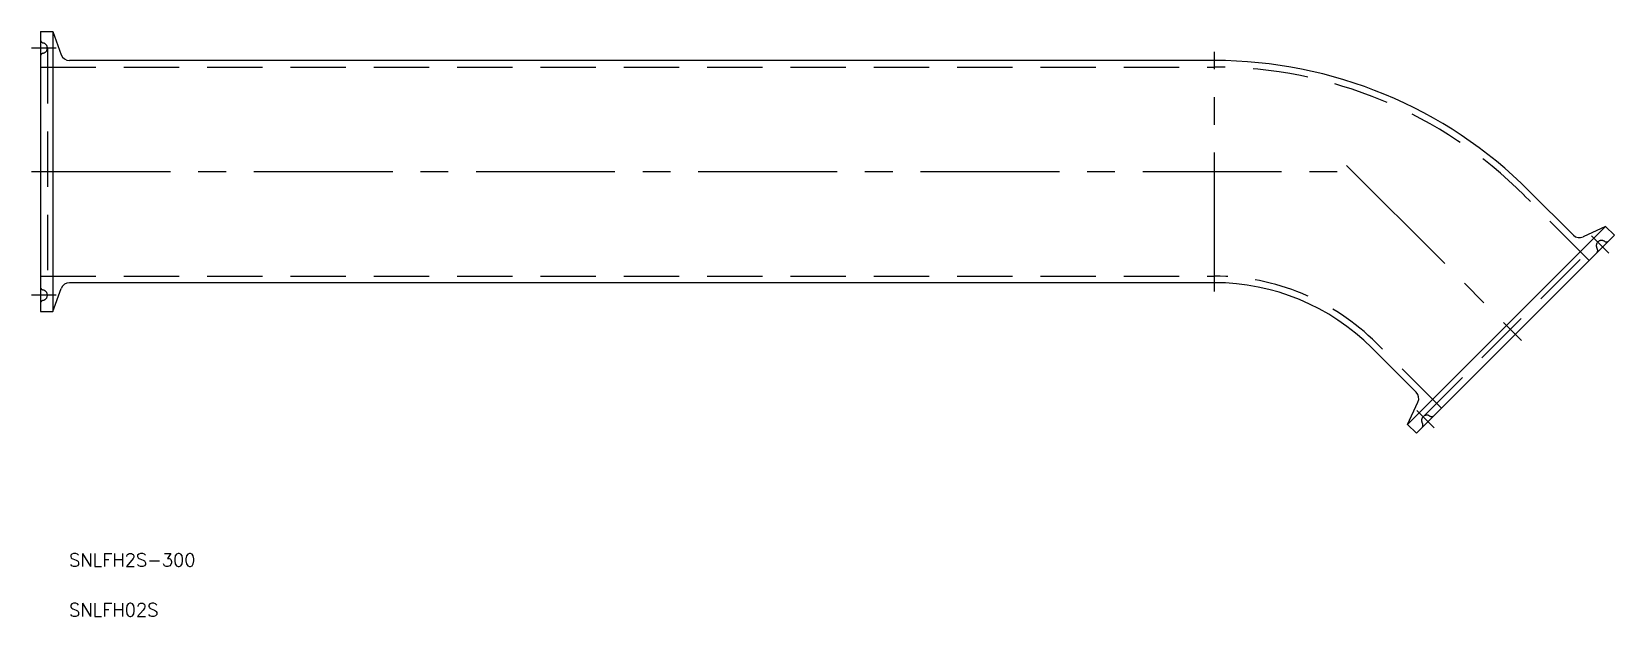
# Model space of a CAD drawing. Extents: x -2 to 360, y -102 to 32.
import ezdxf

# ---------------------------------------------------------------- set-up
doc = ezdxf.new("R2010")
doc.units = 0
doc.linetypes.add('CENTER', pattern=[50.8, 31.75, -6.35, 6.35, -6.35])
doc.linetypes.add('DASHED', pattern=[19.05, 12.7, -6.35])
doc.layers.get('0').update_dxf_attribs({"linetype": 'CONTINUOUS'})
doc.layers.add('CENTER', color=1, linetype='CENTER')
doc.styles.get("Standard").update_dxf_attribs({"font": 'txt.shx', "height": 3, "bigfont": 'bigfont.shx'})

msp = doc.modelspace()

# ---------------------------------------------------------------- linework, layer by layer
at = {"color": 7, "linetype": 'CONTINUOUS'}
for p, q in [((0, 32), (0, -32)), ((0, 32), (2.85, 32)), ((2.85, 32), (2.85, -32)), ((2.85, 32), (4.77, 26.72)), ((268.4, 25.4), (6.65, 25.4)), ((340.31, -4.38), (350.45, -14.53)), ((312.55, -57.81), (357.81, -12.55)), ((357.81, -12.55), (352.71, -14.93)), ((359.82, -14.57), (357.81, -12.55)), ((314.57, -59.82), (359.82, -14.57)), ((2.85, -32), (4.77, -26.72)), ((268.4, -25.4), (6.65, -25.4)), ((0, -32), (2.85, -32)), ((304.38, -40.31), (314.53, -50.45)), ((312.55, -57.81), (314.93, -52.71)), ((314.57, -59.82), (312.55, -57.81))]:
    msp.add_line(p, q, dxfattribs=at)
at = {"color": 3, "linetype": 'DASHED'}
for p, q in [((1.6, 28.25), (1.6, -28.25)), ((0, 23.9), (268.4, 23.9)), ((354.09, -20.29), (339.24, -5.44)), ((316.09, -56.04), (356.04, -16.09)), ((0, -23.9), (268.4, -23.9)), ((320.29, -54.09), (305.44, -39.24))]:
    msp.add_line(p, q, dxfattribs=at)
for centre, radius, start, end in [((0.8, 30.21), 0.8, 180, 258.463), ((0.4, 28.25), 1.2, 281.537, 78.463), ((0.8, 26.29), 0.8, 101.537, 180), ((268.4, -76.29), 100.19, 45, 90), ((356.89, -16.94), 1.2, 56.537, 213.463), ((355.22, -18.04), 0.8, 315, 33.463), ((357.99, -15.27), 0.8, 236.537, 315), ((268.4, -76.29), 52.39, 45, 90), ((0.8, -26.29), 0.8, 180, 258.463), ((0.4, -28.25), 1.2, 281.537, 78.463), ((0.8, -30.21), 0.8, 101.537, 180), ((316.94, -56.89), 1.2, 56.537, 213.463), ((315.27, -57.99), 0.8, 315, 33.463), ((318.04, -55.22), 0.8, 236.537, 315)]:
    msp.add_arc(centre, radius, start, end, dxfattribs=at)
at = {"color": 7, "linetype": 'CONTINUOUS'}
for centre, radius, start, end in [((6.65, 27.4), 2, 200, 270), ((268.4, -76.29), 101.69, 45, 90), ((351.86, -13.11), 2, 225, 295), ((6.65, -27.4), 2, 90, 160), ((268.4, -76.29), 50.89, 45, 90), ((313.11, -51.86), 2, 335, 45)]:
    msp.add_arc(centre, radius, start, end, dxfattribs=at)
at = {"layer": 'CENTER', "color": 1, "linetype": 'CENTER'}
for p, q in [((3.6, 28.25), (-2, 28.25)), ((268.4, -27.4), (268.4, 27.4)), ((-2, 0), (302, 0)), ((298.59, 1.41), (338.61, -38.61)), ((354.62, -14.67), (358.58, -18.63)), ((3.6, -28.25), (-2, -28.25)), ((314.67, -54.62), (318.63, -58.58))]:
    msp.add_line(p, q, dxfattribs=at)

# ---------------------------------------------------------------- texts
at = {"color": 7, "linetype": 'CONTINUOUS'}
for s, p in [('SNLFH2S-300', (6.54, -90.29)), ('SNLFH02S', (6.54, -101.69))]:
    msp.add_text(s, height=3, dxfattribs=at).set_placement(p)

doc.saveas('drawing.dxf')
